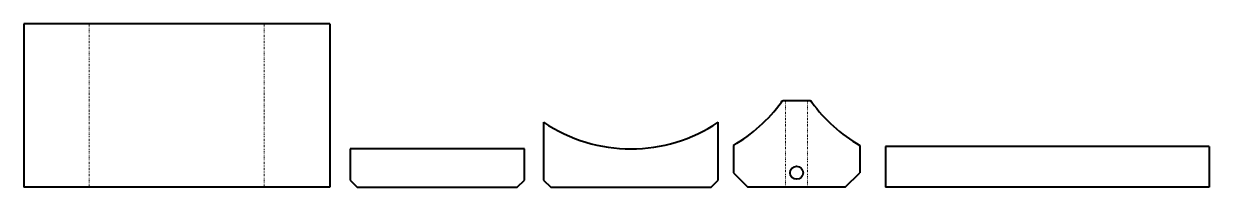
# Model space of a CAD drawing. Header units: millimetres. Extents: x 0 to 2470, y 0 to 340.
import ezdxf

# ---------------------------------------------------------------- set-up
doc = ezdxf.new("R2010")
doc.units = ezdxf.units.MM
doc.linetypes.add('K5LT_BASIC', pattern=[0])
doc.linetypes.add('K5LT_CHAIN_LINE_WITH_2_POINTS', pattern=[12, 4, -2, 1, -2, 1, -2])

msp = doc.modelspace()

# ---------------------------------------------------------------- linework, layer by layer
at = {"color": 7, "linetype": 'K5LT_BASIC', "lineweight": 40, "true_color": 0xffffff}
for p, q in [((0, 340), (0, 0)), ((126, 340), (0, 340)), ((146.7, 340), (126, 340)), ((490.7, 340), (146.7, 340)), ((511.5, 340), (490.7, 340)), ((637.5, 340), (511.5, 340)), ((637.5, 340), (637.5, 0)), ((1579.9, 180), (1581.4, 180)), ((1596, 180), (1581.4, 180)), ((1624, 180), (1596, 180)), ((1638.6, 180), (1624, 180)), ((1638.6, 180), (1640.1, 180)), ((1083, 135.3), (1083, 15)), ((1447, 15), (1447, 135.3)), ((1043, 80), (680, 80)), ((680, 80), (680, 15)), ((1043, 15), (1043, 80)), ((1478.4, 87.1), (1478.4, 30)), ((1741.6, 87.1), (1741.6, 30)), ((2469.8, 85), (1795, 85)), ((1795, 85), (1795, 0)), ((2469.8, 85), (2469.8, 0)), ((1478.4, 30), (1508.4, 0)), ((1711.6, 0), (1741.6, 30)), ((126, 0), (0, 0)), ((146.7, 0), (126, 0)), ((490.7, 0), (146.7, 0)), ((511.5, 0), (490.7, 0)), ((637.5, 0), (511.5, 0)), ((680, 15), (695, 0)), ((695, 0), (1028, 0)), ((1028, 0), (1043, 15)), ((1083, 15), (1098, 0)), ((1098, 0), (1432, 0)), ((1432, 0), (1447, 15)), ((1578.4, 0), (1508.4, 0)), ((1596, 0), (1578.4, 0)), ((1624, 0), (1596, 0)), ((1641.6, 0), (1624, 0)), ((1711.6, 0), (1641.6, 0)), ((2469.8, 0), (1795, 0))]:
    msp.add_line(p, q, dxfattribs=at)
at = {"color": 7, "linetype": 'K5LT_CHAIN_LINE_WITH_2_POINTS', "lineweight": 18, "true_color": 0xffffff}
for p, q in [((136.4, 340), (136.4, 0)), ((501.1, 340), (501.1, 0)), ((1587.2, 180), (1587.2, 0)), ((1632.8, 180), (1632.8, 0))]:
    msp.add_line(p, q, dxfattribs=at)
at = {"color": 7, "linetype": 'K5LT_BASIC', "lineweight": 40, "true_color": 0xffffff}
msp.add_circle((1610, 30), 13.5, dxfattribs=at)
for centre, start, end in [((1314.4, 370), 300.1012, 323.8368), ((1905.6, 370), 216.1632, 239.8988), ((1265, 407), 236.1807, 303.8193)]:
    msp.add_arc(centre, 327, start, end, dxfattribs=at)
for points, knots in [([(1578.4, 177), (1578.5, 177.2), (1578.6, 177.4), (1578.8, 177.9), (1579, 178.3), (1579.2, 178.6), (1579.4, 179), (1579.6, 179.3), (1579.7, 179.7), (1579.9, 179.9), (1579.9, 180)], [0, 0, 0, 0, 0.275248, 0.550496, 0.825745, 1.100993, 1.325745, 1.550496, 1.775248, 2, 2, 2, 2]), ([(1578.4, 177), (1578.5, 177.2), (1578.8, 177.4), (1579.4, 178), (1579.9, 178.5), (1580.4, 179), (1580.7, 179.3), (1580.9, 179.5), (1581.1, 179.7), (1581.3, 179.8), (1581.4, 179.9), (1581.4, 180)], [0, 0, 0, 0, 0.548742, 1.097483, 2.194966, 2.646225, 3.097483, 3.323112, 3.548742, 3.774371, 4, 4, 4, 4]), ([(1641.6, 177), (1641.5, 177.2), (1641.2, 177.4), (1640.6, 178), (1640.1, 178.5), (1639.6, 179), (1639.3, 179.3), (1639.1, 179.5), (1638.9, 179.7), (1638.7, 179.8), (1638.6, 179.9), (1638.6, 180)], [0, 0, 0, 0, 0.548742, 1.097483, 2.194966, 2.646225, 3.097483, 3.323112, 3.548742, 3.774371, 4, 4, 4, 4]), ([(1641.6, 177), (1641.5, 177.2), (1641.4, 177.4), (1641.2, 177.9), (1641, 178.3), (1640.8, 178.6), (1640.6, 179), (1640.4, 179.3), (1640.3, 179.7), (1640.1, 179.9), (1640.1, 180)], [0, 0, 0, 0, 0.275248, 0.550496, 0.825745, 1.100993, 1.325745, 1.550496, 1.775248, 2, 2, 2, 2])]:
    msp.add_open_spline(points, degree=3, knots=knots, dxfattribs=at)

doc.saveas('drawing.dxf')
